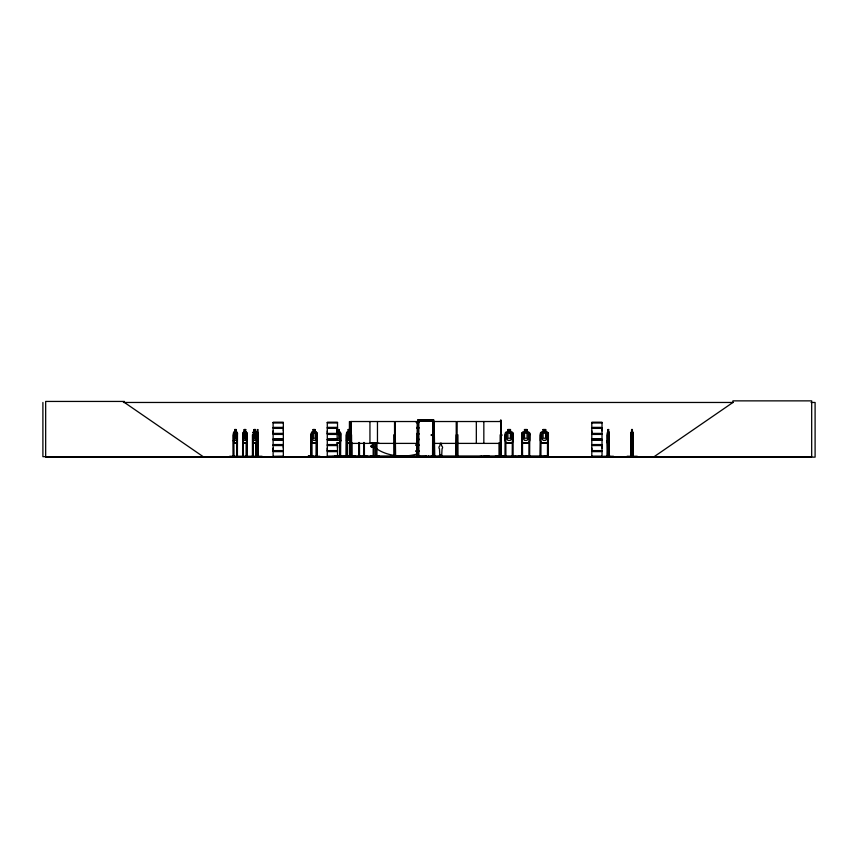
<?xml version="1.0" encoding="UTF-8"?>
<svg xmlns="http://www.w3.org/2000/svg" width="858" height="858" viewBox="0 0 858 858"><rect width="100%" height="100%" fill="white"/><g stroke="black" fill="none" stroke-linecap="round" stroke-linejoin="round"><path stroke-width="1.29" d="M283.344 450.6L273.112 450.6L273.123 448.091M283.344 433.397L273.112 433.397L273.123 430.888M283.333 448.091L283.333 445.57M283.333 430.888L283.333 428.378M337.516 450.6L327.284 450.6L327.295 448.091M337.516 433.397L327.284 433.397L327.295 430.888M337.505 448.091L337.505 445.57M591.795 450.6L591.795 445.57L602.026 445.57L602.016 450.6L591.795 450.6L591.805 448.091M591.795 433.397L591.795 428.378L602.026 428.378L602.016 433.397L591.795 433.397L591.805 430.888M602.016 448.091L602.016 445.57M602.016 430.888L602.016 428.378M346.235 456.66L346.203 434.813L346.911 434.813L347.072 456.252M337.58 456.606L337.516 451.608L327.284 451.608L327.23 456.477L355.266 456.22L331.949 456.563M495.238 456.66L504.686 456.671L495.238 456.252M504.686 456.263L494.358 456.671M500.9 435.027L500.171 434.813L500.085 456.671M500.965 434.856L500.9 435.478L500.9 434.706M501.919 435.499L502.037 434.845M372.393 443.146L371.139 443.125M258.065 445.388L258.054 439.06L257.7 441.72C257.196 432.239 257.11 452.112 257.711 442.921L257.786 446.278M256.95 438.202L257.175 435.51L258.194 435.51L258.312 438.202M258.001 443.06L257.379 438.224L257.379 446.278M258.237 440.39L258.086 443.06L256.971 443.06L256.842 440.379L256.285 443.06L253.131 443.06M252.552 456.66L252.649 455.877M609.062 443.06L609.266 440.379L609.148 443.06L607.453 443.06M632.796 443.06L633.043 440.39M258.001 438.224L257.786 440.379L257.153 438.224M603.442 456.263L613.459 456.263M627.091 456.263L637.237 456.263M416.109 456.628L432.561 456.563L432.679 420.946L418.801 420.946L418.886 456.671M591.698 439.371L602.037 439.521M591.773 456.66L591.805 451.608L602.026 451.608L602.026 456.456L591.752 456.477M258.097 446.364L257.99 432.218M256.092 442.524L256.016 456.617L256.049 455.877L257.014 455.877L257.014 456.671L257.357 432.218M256.939 433.215L257.057 432.218M242.975 456.671L242.921 433.172L243.34 443.06L246.568 443.06L247.029 433.161L246.461 432.303M246.568 443.06L246.986 440.379M256.37 443.06L256.778 440.379M229.644 456.263L262.065 456.263M395.238 456.563L395.291 421.525L417.16 421.525L417.267 456.617M434.298 456.263L434.352 421.525L456.22 421.525L456.284 456.252M607.303 456.671L607.55 432.218M340.036 443.06L340.733 440.39L340.669 433.161L340.025 432.218M340.733 440.39L340.111 443.06L336.84 443.06M631.177 432.218L631.177 443.06M316.43 443.06L317.16 440.39L317.106 433.161L316.387 432.303L311.894 432.303M317.16 440.39L316.495 443.06L311.84 443.06L311.239 440.39L311.904 443.06M349.227 456.606L349.388 455.877L350.547 455.877M367.363 456.22L355.727 456.563M313.814 456.563L308.194 456.231L319.862 456.263M313.814 456.263L308.183 456.263M607.947 432.303L607.518 456.671M273.091 439.264L283.354 439.468M273.112 456.456L273.112 451.608L283.344 451.608L283.344 456.456L273.091 456.66M350.332 456.617L350.193 421.525M350.686 456.563L350.804 421.525L394.541 421.525L394.594 456.671M418.522 456.649L417.631 456.638L418.522 455.877M417.921 456.66L417.932 420.077L433.547 420.077L433.547 456.671M521.16 456.66L528.903 456.102M233.548 456.671L233.408 433.172L233.837 432.218L234.835 432.218M233.912 432.218L233.408 433.172M242.964 433.215L243.425 432.218M253.217 432.218L252.853 456.671M372.769 446.375C372.93 442.76 368.897 447.576 372.597 446.568M347.018 432.218L346.45 433.172L347.093 432.218L348.327 432.218L348.262 429.526L350.15 429.526M311.926 432.218L311.239 433.172L311.207 456.671M521.836 433.215L522.651 432.303L528.839 432.303M420.752 456.66L420.345 456.649M428.26 456.649L429.15 456.628L427.831 456.477M432.164 456.477L430.77 456.638L432.132 456.317C433.462 456.284 425.707 456.649 428.035 456.317L428.871 456.477M440.122 456.66L439.242 456.66M441.452 456.424L442.363 456.638L441.656 456.649M348.391 432.303L347.479 433.204L347.479 438.224L348.391 440.379L350.085 440.379L350.997 438.224L350.997 433.204L350.085 432.303M315.143 429.611L313.256 429.611L313.32 432.303L312.344 433.204L312.344 438.224L313.32 440.379L315.143 440.379L316.119 438.224L316.119 433.204L315.143 432.303L315.143 429.526L313.191 429.526M440.315 443.178L439.854 445.946A1.823 1.823 0 0 0 439.478 448.809L439.854 455.834L441.677 455.834L442.052 448.809A1.823 1.823 0 0 0 441.677 445.946L441.226 443.178M654.161 456.671L732.925 402.466L732.925 400.868L811.679 400.868L811.679 456.671L42.9 456.671L42.9 402.466M379.107 443.211L371.074 443.286M420.731 456.52L420.227 456.531M428.303 456.671L427.788 456.317L432.132 456.317M431.048 456.477L432.003 456.027M439.414 456.52L442.16 456.66M456.949 456.617L457.175 421.525L500.911 421.525M123.423 402.466L733.333 402.466M811.078 402.466L815.1 402.466L815.1 457.132L45.667 457.132L45.667 401.437L124.431 401.437L124.431 402.466L203.185 456.671M418.886 421.042L432.593 421.042M500.096 421.074L500.911 421.074M273.101 422.318L283.354 422.318M327.273 422.318L337.526 422.318M416.334 422.318L418.736 422.308M591.784 422.318L602.037 422.318M416.334 422.511L418.725 422.501M273.123 422.822L283.333 422.822M327.295 422.822L337.505 422.822M416.859 422.822L418.747 422.822M591.805 422.822L602.016 422.822M283.344 427.37L273.112 427.37L273.112 422.522L283.354 422.522L283.333 427.37M337.516 427.37L327.284 427.37L327.284 422.522L337.526 422.522L337.505 427.37M416.849 427.37L418.736 427.37M273.048 427.713L283.419 427.713M327.209 427.713L337.58 427.713M416.795 427.713L418.693 427.713M591.73 427.713L602.101 427.713M273.048 428.024L283.419 428.024M327.209 428.024L337.58 428.024M416.795 428.024L418.693 428.024M591.73 428.024L602.101 428.024M337.516 428.378L327.284 428.378L327.284 433.397M416.849 428.378L418.736 428.378M236.175 429.526L234.76 429.526L234.802 432.303M245.688 429.526L244.262 429.526L244.262 432.218M255.48 429.526L254.065 429.526L254.107 432.303M257.797 429.526L257.282 432.303M337.097 432.218L337.033 429.526L338.91 429.526L339.757 438.224L338.856 440.379L337.151 440.379M632.378 432.303L632.41 429.526L631.595 429.526L631.156 456.671M234.802 429.611L236.132 429.611L236.057 432.303L236.808 433.204L236.132 440.379L234.877 440.379L234.202 438.224L234.835 429.526M244.305 429.611L245.645 429.611M254.107 429.611L255.437 429.611L255.362 432.303L256.113 433.204L255.437 440.379L254.183 440.379L253.507 438.224L254.14 429.526M337.087 429.611L338.856 429.611M348.327 429.611L350.085 429.611M507.904 429.611L510.413 429.611L510.413 432.303L511.754 433.204L511.754 438.224L510.413 440.379L507.904 440.379L506.552 438.224L506.552 433.204L507.904 432.303L507.807 429.526L510.499 429.526L510.499 432.218L512.247 432.218L513.191 433.161L513.191 440.39L512.269 443.06L505.952 443.06L505.126 440.39L505.126 433.172L505.973 432.218L507.807 432.218M524.528 429.611L527.037 429.611L527.037 432.303L528.389 433.204L528.389 438.224L527.037 440.379L524.528 440.379L523.187 438.224L523.187 433.204L524.528 432.303L524.442 429.526L527.134 429.526L527.134 432.218L528.871 432.218L529.826 433.161L529.826 440.39L528.893 443.06L522.576 443.06L521.75 440.39L521.75 433.172L522.608 432.218L524.442 432.218M543.093 429.611L545.602 429.611L545.602 432.303L546.954 433.204L546.954 438.224L545.602 440.379L543.093 440.379L541.752 438.224L541.752 433.204L543.093 432.303L543.007 429.526L545.699 429.526L545.699 432.218L547.436 432.218L548.38 433.161L548.38 440.39L547.458 443.06L541.141 443.06L540.315 440.39L540.315 433.172L541.173 432.218L543.007 432.218M607.947 429.611L608.676 429.611M631.617 429.611L632.378 429.611M235.907 430.062L235.103 430.062L235.103 430.963L235.907 430.963M255.212 430.062L254.408 430.062L254.408 430.963L255.212 430.963M631.735 430.062L631.735 430.963M236.1 432.218L237.044 432.218L237.473 433.204L237.398 456.671M243.35 432.218L244.348 432.218M245.613 432.218L246.557 432.218L246.986 433.204L246.9 456.671M253.142 432.218L254.14 432.218M255.405 432.218L256.349 432.218L256.778 433.204L256.681 456.671M311.862 432.218L313.256 432.218M315.143 432.218L316.473 432.218M338.846 432.218L340.09 432.218L340.733 433.161L340.605 456.671L340.658 455.877L339.832 455.877M350.075 432.218L351.319 432.218M607.464 432.218L608.011 432.218M608.59 432.218L609.137 432.218M631.681 432.218L630.866 433.172L631.027 456.671M632.325 432.218L632.882 432.218M233.859 432.303L237.033 432.303M243.372 432.303L246.536 432.303M253.164 432.303L256.338 432.303M256.982 432.303L258.076 432.303M337.151 432.303L340.068 432.303M347.05 432.303L351.297 432.303M506.016 432.303L512.205 432.303M541.216 432.303L547.393 432.303L548.294 433.204L548.294 456.671L548.38 455.877L547.468 455.877M607.464 432.303L609.126 432.303M631.102 432.303L632.872 432.303M237.441 433.161L236.98 443.06L233.826 443.06M256.917 433.172L256.252 432.303M258.151 433.161L258.151 456.671M607.239 433.172L607.432 456.671M609.051 432.218L609.384 456.671L609.126 434.813M632.786 432.303L633.161 456.671M350.085 433.204L348.391 433.204L348.391 438.224L350.085 438.224M607.947 433.204L608.59 433.204M416.849 433.397L418.736 433.397M273.048 433.751L283.419 433.751M327.209 433.751L337.58 433.751M416.795 433.751L418.693 433.751M591.73 433.751L602.101 433.751M273.048 434.062L283.419 434.062M327.209 434.062L337.58 434.062M416.795 434.062L418.693 434.062M591.73 434.062L602.101 434.062M283.344 434.416L273.112 434.416L273.112 439.253L283.354 439.264M337.516 434.416L327.284 434.416L327.284 439.253L337.505 439.124M416.849 434.416L418.736 434.416M236.787 434.813L237.398 434.813M246.289 434.813L246.911 434.813M256.092 434.813L256.95 434.813M317.042 434.813L316.302 434.813L316.237 456.671M339.897 434.813L340.605 434.813M349.421 434.813L350.482 434.813L350.472 456.671M350.804 434.813L351.544 434.813L351.683 456.671M394.541 434.813L393.801 434.813L393.886 456.671M395.291 434.813L395.624 456.671M417.16 434.813L416.827 456.671L416.741 455.877M434.352 434.813L434.77 456.671M456.22 434.813L455.812 456.671M457.175 434.813L457.915 434.813L458 456.671M513.105 434.813L512.365 434.813L512.215 456.22M529.729 434.813L528.989 434.813L528.903 456.671M548.294 434.813L547.554 434.813L547.468 456.671M607.303 434.813L607.786 456.671M632.914 434.813L633.247 456.671M607.947 438.224L608.59 438.224M273.123 439.124L283.333 439.124M416.859 439.124L418.994 439.103M591.805 439.124L602.016 439.124L602.026 434.416L591.795 434.416L591.795 439.253L602.037 439.264M337.526 439.264L327.188 439.393L337.526 439.521M416.849 439.264L418.994 439.36M416.849 439.468L418.736 439.511M337.526 439.725L327.273 439.693L327.295 444.562L337.516 444.562M416.849 439.725L418.725 439.693M273.123 440.015L283.333 440.015M327.295 440.015L337.505 440.015M416.859 440.015L418.747 440.015M591.805 440.015L602.016 440.015M252.788 440.39L253.207 443.06M346.45 440.39L347.072 443.06M233.859 442.975L237.033 442.975M243.372 442.975L246.536 442.975M253.164 442.975L256.338 442.975M257.068 442.975L258.076 442.975M311.894 442.975L316.452 442.975M336.862 442.975L340.068 442.975M347.05 442.975L351.297 442.975M506.016 442.975L512.205 442.975M522.651 442.975L528.839 442.975M541.216 442.975L547.393 442.975M607.464 442.975L609.126 442.975M631.102 442.975L632.872 442.975M347.007 443.06L351.34 443.06M631.091 443.06L632.882 443.06M350.804 443.393L394.541 443.393M395.291 443.393L417.16 443.393M434.352 443.393L456.22 443.393M457.175 443.393L500.911 443.393M283.344 444.562L273.112 444.562L273.112 439.725L283.354 439.693L283.333 444.562M416.173 444.562L418.736 444.562M273.048 444.916L283.419 444.916M327.209 444.916L337.58 444.916M416.098 444.916L418.693 444.916M591.73 444.916L602.101 444.916M273.048 445.227L283.419 445.227M327.209 445.227L337.58 445.227M416.098 445.227L418.693 445.227M591.73 445.227L602.101 445.227M257.357 429.526L257.175 446.278M257.786 445.377L257.379 440.358M416.173 445.57L418.736 445.57M258.183 446.364L257.089 446.364L256.95 445.377M257.893 449.056L257.475 446.278M416.173 450.6L418.736 450.6M273.048 450.943L283.419 450.943M327.209 450.943L337.58 450.943M416.098 450.943L418.693 450.943M591.73 450.943L602.101 450.943M273.048 451.254L283.419 451.254M327.209 451.254L337.58 451.254M416.098 451.254L418.994 451.297M591.73 451.254L602.101 451.254M416.173 451.608L418.736 451.608M370.935 455.684L379.129 455.716M233.076 455.877L233.826 455.877M237.473 455.877L236.711 455.877L236.776 456.671L236.787 441.237M242.578 455.877L243.34 455.877M246.975 455.877L246.225 455.877L246.246 456.671L246.289 442.524M252.381 455.877L253.131 455.877M258.204 455.877L257.657 456.671L257.786 433.204L257.379 438.224M311.808 455.877L310.928 455.877L310.95 456.671M316.227 455.877L317.106 455.877L317.095 456.671L317.16 433.161L316.409 432.218M346.975 455.877L346.149 455.877L346.149 456.671M350.718 455.877L351.909 455.877L351.898 456.671M417.996 455.995L352.456 455.995L352.456 456.671M434.041 455.995L546.664 455.995L546.664 456.671M607.25 455.877L607.829 455.877M609.652 455.877L609.105 456.671M417.835 456.231L425.643 456.102L425.643 456.671M426.533 456.22L426.555 455.877M442.052 456.231C439.511 457.947 438.899 454.59 439.607 456.231M481.981 456.22L479.054 456.671M483.644 456.22L486.55 456.22M486.894 456.22L489.328 456.22M514.768 456.22L517.492 456.671M518.06 456.22L520.956 456.22M547.468 456.102L539.95 456.671L540.261 434.813L541.001 434.813L540.915 456.671M273.123 456.317L283.333 456.317M327.295 456.317L355.266 456.252M416.184 456.317L426.383 456.317M591.805 456.317L602.016 456.317M529.89 456.606L529.815 455.877M513.266 456.606L513.191 455.877M501.415 456.628L501.329 455.995M394.766 456.617L394.626 455.877M431.799 434.802C429.644 434.695 432.754 436.465 431.574 434.706M253.11 456.606L253.056 434.813L252.445 434.813L252.445 456.671M243.318 456.606L243.264 434.813L242.653 434.813L242.61 456.671M233.805 456.606L233.751 434.813L233.14 434.813L233.14 456.671M442.288 456.649L442.127 455.469L441.913 456.231M417.835 456.424L418.35 455.877M608.59 432.303L608.59 440.379L607.947 440.379L607.603 438.224M632.796 432.218L633.107 433.204M631.252 438.224L631.617 440.379L632.292 440.379L632.325 429.526M242.964 440.379L243.415 443.06M233.934 442.975L233.408 440.39L233.902 443.06M607.561 442.975L607.346 440.379L607.539 443.06M258.097 435.51L258.226 438.202M633.44 456.671L632.85 455.877L632.882 456.671L633.043 433.161M631.681 429.526L631.702 432.303M631.413 442.524L630.92 456.671M609.287 433.161L609.126 456.671M608.59 443.06L608.612 429.526L607.925 429.526L607.947 443.06M547.64 455.877L547.64 456.671M545.066 455.995L545.066 456.671M541.087 455.877L541.087 456.671M540.347 455.877L540.347 456.671M529.729 433.204L529.643 456.671M529.075 455.877L529.075 456.671M522.543 456.671L522.447 434.813L521.707 434.813L521.621 456.671M522.361 455.877L522.35 456.671M521.782 455.877L521.782 456.671M514.221 456.671L505.576 456.671M513.105 433.204L513.105 456.671M512.451 455.877L512.451 456.671M505.898 456.671L505.812 434.813L505.072 434.813L504.987 456.671M505.727 455.877L505.727 456.671M505.158 455.877L505.158 456.671M501.19 456.671L500.815 419.873L500.965 456.671L500.997 455.877M500.729 421.525L500.74 456.671M500.45 455.877L500.568 456.671M500.364 455.877L500.257 456.671M499.946 455.877L499.978 456.671L499.892 442.707M499.613 442.707L499.603 456.671M499.485 442.707L499.485 456.671M499.195 442.707L499.238 456.671M499.109 455.877L499.109 456.671M492.556 456.671L489.864 456.671M483.837 421.525L483.837 443.393M483.075 456.671L482.528 456.671M476.329 421.525L476.329 443.393M457.829 455.877L457.829 456.671M457.26 455.877L457.26 456.671M441.194 456.231L441.194 454.633L440.358 454.633L440.358 456.231M433.762 456.671L433.762 419.873L417.728 419.873L417.728 456.671M426.383 455.877L426.383 456.671M425.815 455.877L425.815 456.671M419.176 455.877L419.262 456.671M419.101 455.877L419.101 456.671M417.117 455.877L417.117 456.671M395.71 455.877L395.699 456.671M395.334 455.877L395.334 456.671M393.715 455.877L393.715 456.671M377.466 421.525L377.466 443.393M376.737 443.007L376.737 456.671M376.576 443.007L376.576 456.671M375.997 443.007L375.997 456.671M375.825 443.007L375.825 456.671M374.142 442.996L374.056 456.66M373.487 442.996L373.487 456.66M373.316 442.996L373.316 456.66M369.948 421.525L369.948 443.393M364.435 455.877L364.435 456.671L364.382 442.524M364.167 442.524L364.082 456.671M363.878 442.524L363.878 456.671L363.824 455.877M363.663 442.524L363.61 456.671M359.459 442.524L359.513 456.671M359.245 442.524L359.298 456.671M359.159 455.877L359.073 456.671L358.955 442.524M358.741 442.524L358.773 456.671L358.687 455.877M351.834 442.524L351.834 456.671M351.394 455.877L351.394 456.671M351.308 421.525L351.276 456.671M351.029 434.813L351.072 456.671M350.89 455.877L350.943 456.671M350.053 421.525L350.064 456.671M349.421 421.525L349.421 456.671M348.327 429.526L348.327 432.303M346.889 455.877L346.761 456.671M346.568 440.379L346.568 433.215L346.353 456.671M346.707 442.524L346.611 456.671M340.39 434.813L340.304 456.671L340.1 434.813M340.047 455.877L340.047 456.671M339.897 442.524L339.832 456.671M338.781 429.611L338.781 432.303M337.505 450.6L337.516 445.57L327.284 445.57L327.284 450.6M337.097 429.526L337.087 432.303M335.65 455.877L335.735 456.671M335.467 455.877L335.532 456.671M335.349 455.877L335.296 456.671L335.178 455.877M334.995 455.877L334.974 456.671M334.91 455.877L334.91 456.671M316.838 434.813L316.752 456.671M316.591 455.877L316.623 456.671M316.495 434.813L316.441 456.671M313.256 429.526L313.256 432.303M311.808 456.671L311.744 434.813L311.004 434.813L311.004 456.671M311.54 434.813L311.604 456.671M311.368 433.215L311.368 440.379M311.454 455.877L311.325 456.671M283.333 433.397L283.344 428.378L273.112 428.378L273.112 433.397M283.333 434.416L283.344 439.253M283.333 450.6L283.344 445.57L273.112 445.57L273.112 450.6M258.001 456.671L257.711 429.526M256.542 434.813L256.456 456.671M256.338 434.813L256.295 456.671M255.405 429.526L255.437 432.303M246.664 442.524L246.621 456.671M246.536 434.813L246.493 456.671M245.613 429.526L245.57 432.303L246.31 433.204L245.645 440.379L244.391 440.379L243.715 438.224L244.348 429.526M243.061 455.877L243.061 456.671M242.857 455.877L242.857 456.671M237.151 442.524L237.151 456.671M237.033 434.813L236.99 456.671M236.1 429.526L236.132 432.303M233.344 455.877L233.344 456.671M416.109 454.247A35.006 22.394 0 0 1 372.898 445.667M501.351 434.824L501.351 435.607L501.362 434.824M370.946 446.332C372.029 449.978 374.185 443.843 370.946 446.332M602.037 422.522L591.784 422.522L591.805 427.37L602.026 427.37L602.026 422.522M245.42 430.062L244.616 430.062L244.616 430.963L245.42 430.963L245.42 430.062M314.822 430.062L313.642 430.062L313.642 430.963L314.822 430.963L314.822 430.062M338.545 430.062L337.462 430.062L337.462 430.963L338.545 430.963L338.545 430.062M349.785 430.062L348.691 430.062L348.691 430.963L349.785 430.963L349.785 430.062M509.963 430.062L508.354 430.062L508.354 430.963L509.963 430.963L509.963 430.062M526.597 430.062L524.978 430.062L524.978 430.963L526.597 430.963L526.597 430.062M545.152 430.062L543.543 430.062L543.543 430.963L545.152 430.963L545.152 430.062M608.472 430.062L608.065 430.963L608.472 430.062M236.132 433.204L234.877 433.204L234.877 438.224L236.132 438.224L236.132 433.204M245.645 433.204L244.391 433.204L244.391 438.224L245.645 438.224L245.645 433.204M255.437 433.204L254.183 433.204L254.183 438.224L255.437 438.224L255.437 433.204M315.143 433.204L313.32 433.204L313.32 438.224L315.143 438.224L315.143 433.204M338.856 433.204L337.151 433.204L337.151 438.224L338.856 438.224L338.856 433.204M510.413 433.204L507.904 433.204L507.904 438.224L510.413 438.224L510.413 433.204M527.037 433.204L524.528 433.204L524.528 438.224L527.037 438.224L527.037 433.204M545.602 433.204L543.093 433.204L543.093 438.224L545.602 438.224L545.602 433.204M632.292 433.204L631.617 433.204L631.617 438.224L632.292 438.224L632.292 433.204M602.037 439.704L591.784 439.693L591.805 444.562L602.026 444.562L602.026 439.725M349.774 456.671L349.764 434.813L349.699 456.671"/></g></svg>
